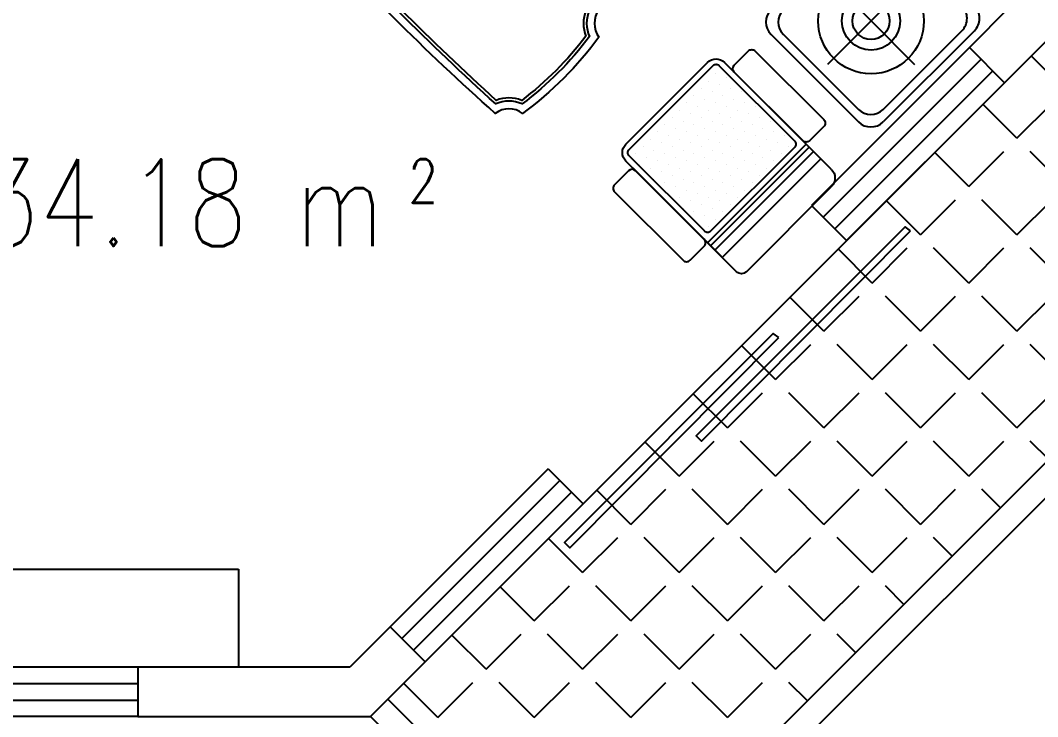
# Model space of a CAD drawing. Header units: millimetres. Extents: x 1316 to 28209, y 637 to 25771.
# Drawn here: x 19524 to 23623, y 9475 to 12280 of the extents above; entities that cross this region are included whole.
import ezdxf
from ezdxf.enums import TextEntityAlignment as Align

# ---------------------------------------------------------------- set-up
doc = ezdxf.new("R2010")
doc.units = ezdxf.units.MM
for name, color, linetype in [('PUB_TEXT', 7, 'Continuous'), ('WALL', 255, 'Continuous'), ('WINDOW', 2, 'Continuous'), ('WINDOW_TEXT', 7, 'Continuous'), ('ZB', 252, 'Continuous')]:
    doc.layers.add(name, color=color, linetype=linetype)
doc.styles.add('DIM_FONT', font='SIMPLEX.shx', dxfattribs={"width": 0.8})
doc.styles.add('SIMPLEX', font='SIMPLEX.SHX')

# ---------------------------------------------------------------- blocks, each defined once
blk = doc.blocks.new('CHUANGTG')
for p, q in [((173.3, 227.4), (-176.6, 227.4)), ((148.3, 202.4), (-151.7, 202.4)), ((-226.5, -187.4), (-226.5, 177.5)), ((0, 0), (0, 173.8)), ((223.1, -187.4), (223.1, 177.5)), ((-201.6, 152.6), (-201.6, -162.4)), ((198.2, -162.4), (198.2, 152.6)), ((0, 0), (-173.8, 0)), ((0, 0), (0, -173.8)), ((0, 0), (173.8, 0)), ((-151.7, -212.3), (148.3, -212.3)), ((173.3, -237.3), (-176.6, -237.3))]:
    blk.add_line(p, q)
for radius in [149.6, 82.4, 52.4]:
    blk.add_circle((0, 0), radius)
for centre, start, end in [((-176.6, 177.5), 90, 180), ((-151.7, 152.6), 90, 180), ((148.3, 152.6), 0, 90), ((173.3, 177.5), 0, 90), ((-151.7, -162.4), 180, 270), ((148.3, -162.4), 270, 0), ((-176.6, -187.4), 180, 270), ((173.3, -187.4), 270, 0)]:
    blk.add_arc(centre, 49.9, start, end)
blk = doc.blocks.new('_WBLK')
for p, q in [((-0.5, 0.5), (0.5, 0.5)), ((0.5, 0.1667), (-0.5, 0.1667)), ((0.5, -0.1667), (-0.5, -0.1667)), ((-0.5, -0.5), (0.5, -0.5))]:
    blk.add_line(p, q)
at = {"layer": 'WINDOW_TEXT', "style": 'SIMPLEX', "flags": 9}
blk.add_attdef('A', text='', height=1, dxfattribs=at).set_placement((0, 1.5), align=Align.MIDDLE)
blk = doc.blocks.new('M_A14NPV')
for points in [[(0.6323, 0.2261), (0.6292, 0.2078), (-0.1643, 0.2078), (-0.1643, 0.2286)], [(0.1799, 0.1784), (0.1767, 0.1601), (-0.6168, 0.1601), (-0.6167, 0.1808)]]:
    blk.add_lwpolyline(points, close=True)
blk = doc.blocks.new('*X19')
at = {"color": 0}
for p, q in [((8225, 30450), (8225, 30450)), ((8275, 30450), (8275, 30450)), ((8325, 30450), (8325, 30450)), ((8375, 30450), (8375, 30450)), ((8425, 30450), (8425, 30450)), ((8475, 30450), (8475, 30450)), ((8525, 30450), (8525, 30450)), ((8575, 30450), (8575, 30450)), ((8625, 30450), (8625, 30450)), ((8675, 30450), (8675, 30450)), ((8725, 30450), (8725, 30450)), ((8775, 30450), (8775, 30450)), ((8200, 30400), (8200, 30400)), ((8250, 30400), (8250, 30400)), ((8300, 30400), (8300, 30400)), ((8350, 30400), (8350, 30400)), ((8400, 30400), (8400, 30400)), ((8450, 30400), (8450, 30400)), ((8500, 30400), (8500, 30400)), ((8550, 30400), (8550, 30400)), ((8600, 30400), (8600, 30400)), ((8650, 30400), (8650, 30400)), ((8700, 30400), (8700, 30400)), ((8750, 30400), (8750, 30400)), ((8800, 30400), (8800, 30400)), ((8225, 30350), (8225, 30350)), ((8275, 30350), (8275, 30350)), ((8325, 30350), (8325, 30350)), ((8375, 30350), (8375, 30350)), ((8425, 30350), (8425, 30350)), ((8475, 30350), (8475, 30350)), ((8525, 30350), (8525, 30350)), ((8575, 30350), (8575, 30350)), ((8625, 30350), (8625, 30350)), ((8675, 30350), (8675, 30350)), ((8725, 30350), (8725, 30350)), ((8775, 30350), (8775, 30350)), ((8200, 30300), (8200, 30300)), ((8250, 30300), (8250, 30300)), ((8300, 30300), (8300, 30300)), ((8350, 30300), (8350, 30300)), ((8400, 30300), (8400, 30300)), ((8450, 30300), (8450, 30300)), ((8500, 30300), (8500, 30300)), ((8550, 30300), (8550, 30300)), ((8600, 30300), (8600, 30300)), ((8650, 30300), (8650, 30300)), ((8700, 30300), (8700, 30300)), ((8750, 30300), (8750, 30300)), ((8800, 30300), (8800, 30300)), ((8225, 30250), (8225, 30250)), ((8275, 30250), (8275, 30250)), ((8325, 30250), (8325, 30250)), ((8375, 30250), (8375, 30250)), ((8425, 30250), (8425, 30250)), ((8475, 30250), (8475, 30250)), ((8525, 30250), (8525, 30250)), ((8575, 30250), (8575, 30250)), ((8625, 30250), (8625, 30250)), ((8675, 30250), (8675, 30250)), ((8725, 30250), (8725, 30250)), ((8775, 30250), (8775, 30250)), ((8200, 30200), (8200, 30200)), ((8250, 30200), (8250, 30200)), ((8300, 30200), (8300, 30200)), ((8350, 30200), (8350, 30200)), ((8400, 30200), (8400, 30200)), ((8450, 30200), (8450, 30200)), ((8500, 30200), (8500, 30200)), ((8550, 30200), (8550, 30200)), ((8600, 30200), (8600, 30200)), ((8650, 30200), (8650, 30200)), ((8700, 30200), (8700, 30200)), ((8750, 30200), (8750, 30200)), ((8800, 30200), (8800, 30200)), ((8225, 30150), (8225, 30150)), ((8275, 30150), (8275, 30150)), ((8325, 30150), (8325, 30150)), ((8375, 30150), (8375, 30150)), ((8425, 30150), (8425, 30150)), ((8475, 30150), (8475, 30150)), ((8525, 30150), (8525, 30150)), ((8575, 30150), (8575, 30150)), ((8625, 30150), (8625, 30150)), ((8675, 30150), (8675, 30150)), ((8725, 30150), (8725, 30150)), ((8775, 30150), (8775, 30150)), ((8200, 30100), (8200, 30100)), ((8250, 30100), (8250, 30100)), ((8300, 30100), (8300, 30100)), ((8350, 30100), (8350, 30100)), ((8400, 30100), (8400, 30100)), ((8450, 30100), (8450, 30100)), ((8500, 30100), (8500, 30100)), ((8550, 30100), (8550, 30100)), ((8600, 30100), (8600, 30100)), ((8650, 30100), (8650, 30100)), ((8700, 30100), (8700, 30100)), ((8750, 30100), (8750, 30100)), ((8800, 30100), (8800, 30100)), ((8225, 30050), (8225, 30050)), ((8275, 30050), (8275, 30050)), ((8325, 30050), (8325, 30050)), ((8375, 30050), (8375, 30050)), ((8425, 30050), (8425, 30050)), ((8475, 30050), (8475, 30050)), ((8525, 30050), (8525, 30050)), ((8575, 30050), (8575, 30050)), ((8625, 30050), (8625, 30050)), ((8675, 30050), (8675, 30050)), ((8725, 30050), (8725, 30050)), ((8775, 30050), (8775, 30050)), ((8200, 30000), (8200, 30000)), ((8250, 30000), (8250, 30000)), ((8300, 30000), (8300, 30000)), ((8350, 30000), (8350, 30000)), ((8400, 30000), (8400, 30000)), ((8450, 30000), (8450, 30000)), ((8500, 30000), (8500, 30000)), ((8550, 30000), (8550, 30000)), ((8600, 30000), (8600, 30000)), ((8650, 30000), (8650, 30000)), ((8700, 30000), (8700, 30000)), ((8750, 30000), (8750, 30000)), ((8800, 30000), (8800, 30000)), ((8225, 29950), (8225, 29950)), ((8275, 29950), (8275, 29950)), ((8325, 29950), (8325, 29950)), ((8375, 29950), (8375, 29950)), ((8425, 29950), (8425, 29950)), ((8475, 29950), (8475, 29950)), ((8525, 29950), (8525, 29950)), ((8575, 29950), (8575, 29950)), ((8625, 29950), (8625, 29950)), ((8675, 29950), (8675, 29950)), ((8725, 29950), (8725, 29950)), ((8775, 29950), (8775, 29950))]:
    blk.add_line(p, q, dxfattribs=at)
blk = doc.blocks.new('SHAF1')
for p, q in [((-29.7, 783.2), (-29.7, 153.1)), ((-1.6, 811.3), (482.3, 811.3)), ((532.3, 761.3), (532.3, 153.1)), ((-29.7, 701.5), (532.3, 701.5)), ((-29.7, 642.7), (-29.7, 695.2)), ((-29.7, 693.4), (-29.7, 194.1)), ((-29.7, 660), (532.3, 660)), ((-29.7, 618.6), (532.3, 618.6)), ((-29.7, 618.6), (532.3, 618.6)), ((-28.5, 635.2), (532.3, 635.2)), ((-29.7, 194.1), (-29.7, 586.5)), ((18.6, 104.8), (483.9, 104.8))]:
    blk.add_line(p, q)
for points in [[(-29.7, 598.6), (-29.7, 208.3, -0.41355), (-49.7, 188.3), (-129.5, 188.1, -0.414877), (-149.5, 208.1), (-149.5, 598.6, -0.414214), (-129.5, 618.6), (-49.7, 618.6, -0.414214)], [(532.3, 598.6), (532.3, 208.3, 0.41355), (552.2, 188.3), (632.1, 188.1, 0.414877), (652.1, 208.1), (652.1, 598.6, 0.414214), (632.1, 618.6), (552.3, 618.6, 0.414214)], [(-5.2, 145.9, 0.414214), (11.4, 129.3), (491.2, 129.3, 0.414214), (507.8, 145.9), (507.8, 577.5, 0.414214), (491.2, 594.1), (11.4, 594.1, 0.414214), (-5.2, 577.5)]]:
    blk.add_lwpolyline(points, format="xyb", close=True)
for centre, radius, start, end in [((-1.6, 783.2), 28.1, 90, 180), ((482.3, 761.3), 50, 360, 90), ((18.6, 153.1), 48.3, 180, 270), ((483.9, 153.1), 48.3, 270, 0)]:
    blk.add_arc(centre, radius, start, end)
at = {"xscale": -0.828495, "yscale": 0.828495, "zscale": 0.828495, "rotation": 180}
blk.add_blockref('*X19', (-6795, 25387.9), dxfattribs=at)

msp = doc.modelspace()

# ---------------------------------------------------------------- hatches: boundary and pattern name
at = {"layer": 'ZB', "linetype": 'Continuous'}
h = msp.add_hatch(dxfattribs=at)
h.set_pattern_fill('ANGLE', color=256, scale=1000, angle=45, style=0)
h.set_pattern_definition([(45, (-90605.6, 190897.74), (-194.45436, 194.45436), [200, -75]), (135, (-90605.6, 190897.74), (-194.45436, -194.45436), [200, -75])])
h.paths.add_polyline_path([(21005.3, 9545.9), (23650.9, 12191.4), (24499.4, 11342.9), (21853.8, 8697.3)])

# ---------------------------------------------------------------- linework, layer by layer
at = {"layer": 'WALL'}
for p, q in [((24358, 12898.5), (23488.8, 12029.3)), ((23509.5, 12332.9), (23347.4, 12170.7)), ((23488.8, 12029.3), (23347.4, 12170.7)), ((22711, 11534.3), (22852.4, 11392.9)), ((21650.3, 10473.7), (21791.7, 10332.3)), ((21013.9, 9837.3), (20851.8, 9675.1)), ((21155.3, 9695.9), (21013.9, 9837.3)), ((19997.5, 9675.1), (19997.5, 9475.1)), ((20851.8, 9675.1), (19997.5, 9675.1)), ((21155.3, 9695.9), (20934.6, 9475.1)), ((19997.5, 9475.1), (20934.6, 9475.1))]:
    msp.add_line(p, q, dxfattribs=at)
at = {"layer": 'WINDOW'}
for points in [[(23721.6, 12262.2), (24640.9, 11342.9), (21853.8, 8555.9), (20934.6, 9475.1)], [(23650.9, 12191.4), (24499.4, 11342.9), (21853.8, 8697.3), (21005.3, 9545.9)]]:
    msp.add_lwpolyline(points, dxfattribs=at)
msp.add_lwpolyline([(21005.3, 9545.9), (23650.9, 12191.4), (24499.4, 11342.9), (21853.8, 8697.3)], close=True, dxfattribs=at)
at = {"layer": 'ZB'}
for p, q in [((19034.6, 10069.3), (20402.7, 10069.3)), ((20402.7, 10069.3), (20402.7, 9675.1))]:
    msp.add_line(p, q, dxfattribs=at)
for points in [[(20640.9, 12702.2, 0.330185), (20640.9, 12812.5, -0.077274), (20948.3, 13120, 0.330185), (21058.6, 13120, -0.029824), (21855.1, 12323.5, 0.330185), (21855.1, 12213.1, -0.077274), (21547.7, 11905.7, 0.330185), (21437.4, 11905.7, -0.029824)], [(20678.6, 12704.2, 0.225004), (20678.6, 12810.6, -0.069764), (20950.3, 13082.2, 0.225004), (21056.6, 13082.2, -0.024912), (21817.4, 12321.5, 0.225004), (21817.4, 12215.1, -0.069764), (21545.7, 11943.5, 0.225004), (21439.4, 11943.5, -0.024912)], [(20693.1, 12705.9, 0.195339), (20693.1, 12808.8, -0.067064), (20952, 13067.7, 0.195339), (21054.9, 13067.7, -0.02321), (21802.9, 12319.8, 0.195339), (21802.9, 12216.8, -0.067064), (21544, 11958, 0.195339), (21441.1, 11958, -0.02321)]]:
    msp.add_lwpolyline(points, format="xyb", close=True, dxfattribs=at)

# ---------------------------------------------------------------- block references
at = {"layer": 'WINDOW'}
for name, p, xscale, yscale, zscale, rotation in [('_WBLK', (23099.9, 11781.8), 900.0000000000182, 200, 900, 224.9999999999999), ('M_A14NPV', (22200.4, 11001.1), 1500.000000000017, -1500, 1500, 45), ('_WBLK', (21402.8, 10084.8), 900.0000000000182, 200.0000000000582, 900, 224.9999999999999), ('_WBLK', (19397.5, 9575.1), 1200, 200, 1200, 180)]:
    msp.add_blockref(name, p, dxfattribs=dict(at, xscale=xscale, yscale=yscale, zscale=zscale, rotation=rotation))
at = {"layer": 'ZB', "xscale": 1.422036000005288, "yscale": 1.422036000003573, "zscale": 1.422036, "rotation": 135}
msp.add_blockref('CHUANGTG', (22951.3, 12277.9), dxfattribs=at)
at = {"layer": 'ZB', "xscale": -1, "rotation": 224.999999999931}
msp.add_blockref('SHAF1', (21876.4, 11842.7), dxfattribs=at)

# ---------------------------------------------------------------- texts
at = {"layer": 'PUB_TEXT', "style": 'DIM_FONT', "width": 0.8}
msp.add_text('34.18 m', height=350, dxfattribs=at).set_placement((20991.2, 11545.9), align=Align.MIDDLE_RIGHT)
msp.add_text(' 2', height=175, dxfattribs=at).set_placement((20991.2, 11545.9))

doc.saveas('drawing.dxf')
